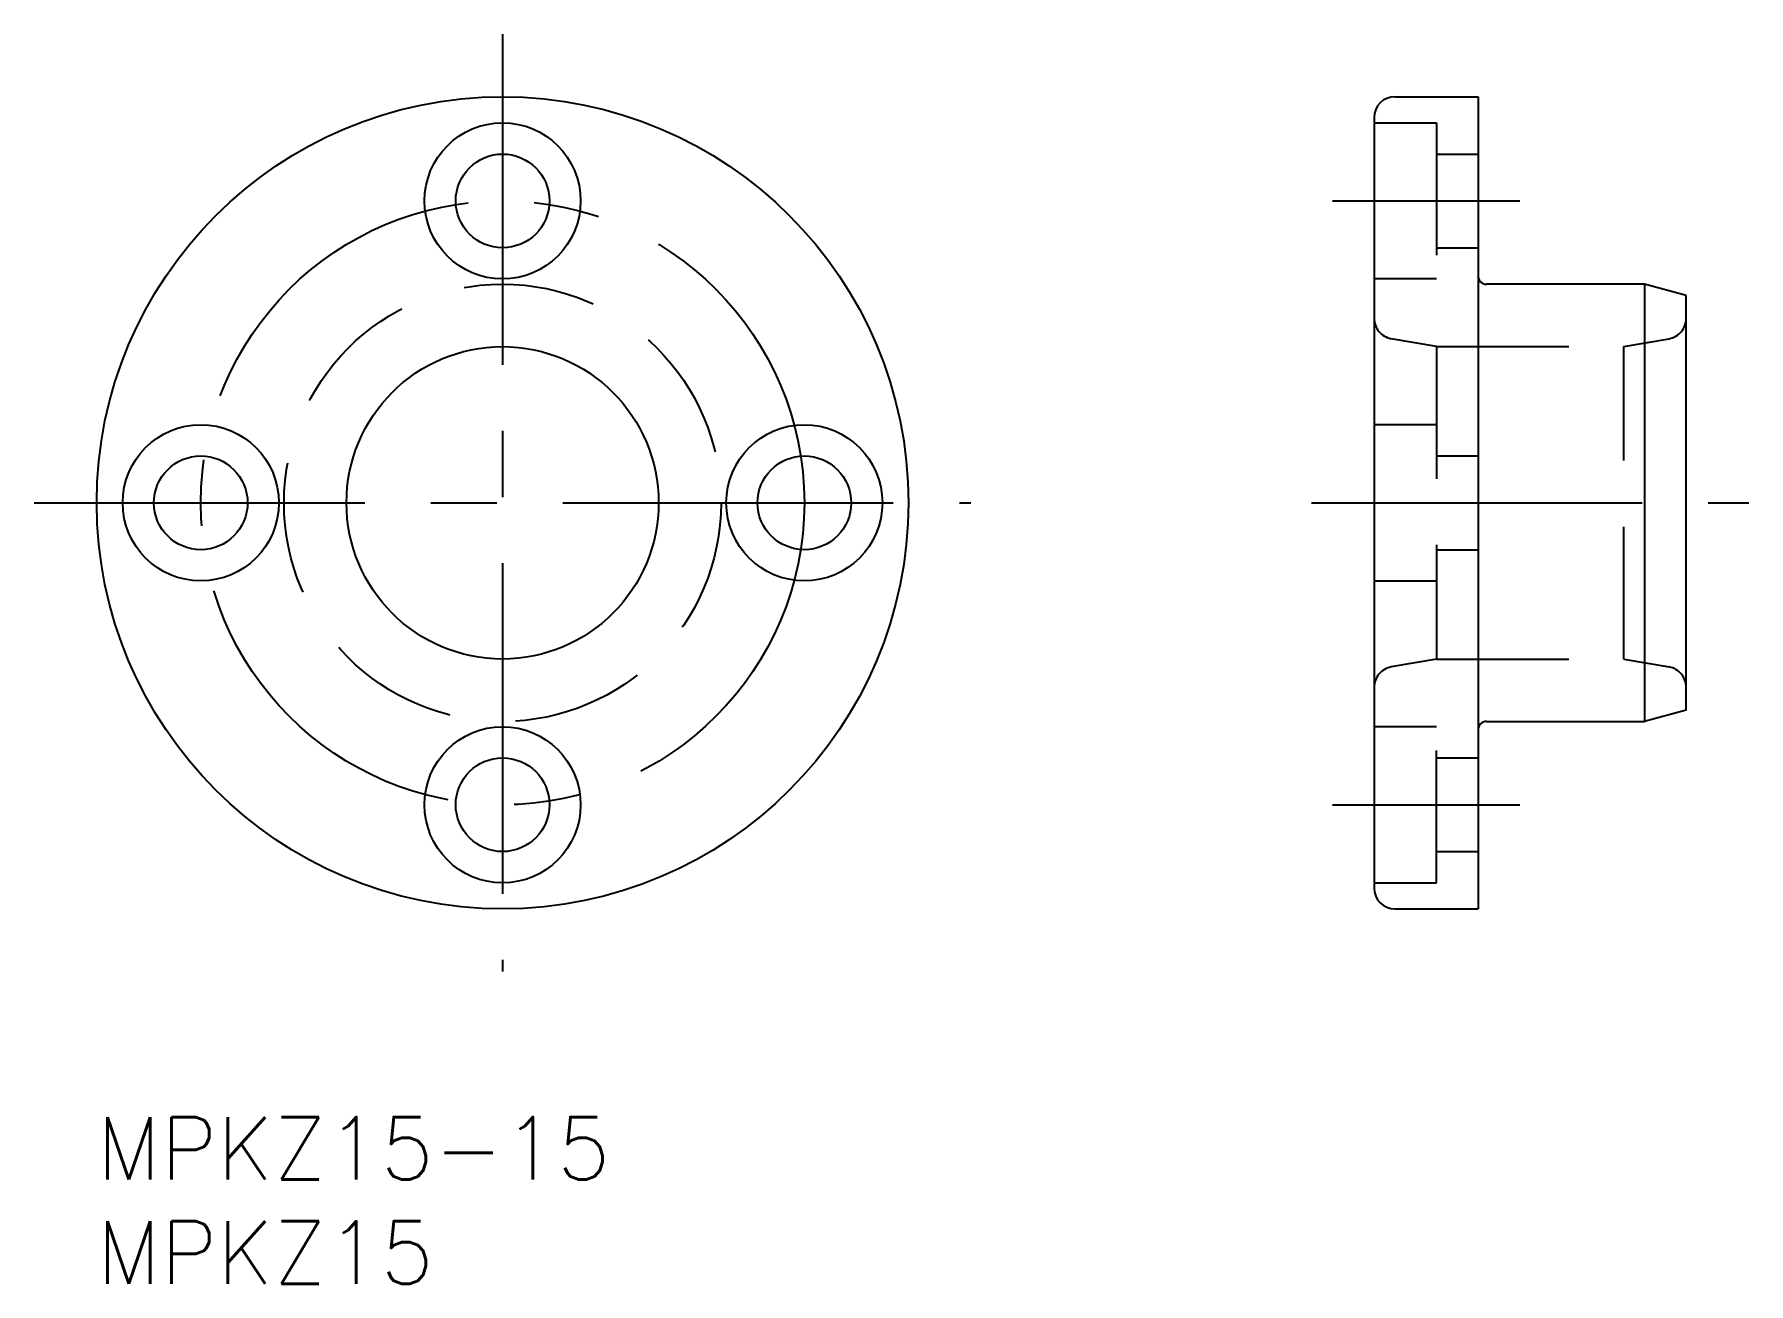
# Model space of a CAD drawing. Extents: x -3 to 79.4, y -8 to 52.
import ezdxf

# ---------------------------------------------------------------- set-up
doc = ezdxf.new("R2010")
doc.units = 0
doc.header["$LTSCALE"] = 0.5
doc.linetypes.add('CENTER', pattern=[50.8, 31.75, -6.35, 6.35, -6.35])
doc.linetypes.add('DASHED', pattern=[19.05, 12.7, -6.35])
for name, color, linetype in [('MSM_CENTER', 1, 'CENTER'), ('MSM_CONTINUOUS', 7, 'CONTINUOUS'), ('MSM_DASHED', 4, 'DASHED'), ('MSM_PART_NUMBER', 7, 'CONTINUOUS')]:
    doc.layers.add(name, color=color, linetype=linetype)
doc.styles.get("Standard").update_dxf_attribs({"font": 'txt.shx', "height": 3, "bigfont": 'bigfont.shx'})

# ---------------------------------------------------------------- blocks, each defined once
blk = doc.blocks.new('*U2')
at = {"layer": 'MSM_PART_NUMBER'}
blk.add_text('MPKZ15-15', height=3, dxfattribs=at).set_placement((0, -3))
blk = doc.blocks.new('*U3')
at = {"layer": 'MSM_PART_NUMBER'}
blk.add_text('MPKZ15', height=3, dxfattribs=at).set_placement((0, -8))

msp = doc.modelspace()

# ---------------------------------------------------------------- linework, layer by layer
at = {"layer": 'MSM_CENTER'}
for p, q in [((19.5, 52), (19.5, 7)), ((59.376, 44), (68.376, 44)), ((-3, 29.5), (42, 29.5)), ((58.376, 29.5), (79.376, 29.5)), ((59.376, 15), (68.376, 15))]:
    msp.add_line(p, q, dxfattribs=at)
msp.add_circle((19.5, 29.5), 14.5, dxfattribs=at)
at = {"layer": 'MSM_CONTINUOUS'}
for p, q in [((62.376, 49), (66.376, 49)), ((66.376, 49), (66.376, 10)), ((61.376, 48), (61.376, 11)), ((74.376, 40), (66.776, 40)), ((74.376, 40), (74.376, 19)), ((76.376, 39.464), (74.376, 40)), ((76.376, 19.536), (76.376, 39.464)), ((66.776, 19), (74.376, 19)), ((76.376, 19.536), (74.376, 19)), ((62.376, 10), (66.376, 10))]:
    msp.add_line(p, q, dxfattribs=at)
for centre, radius in [((19.5, 29.5), 19.5), ((19.5, 44), 3.75), ((19.5, 44), 2.25), ((19.5, 29.5), 7.5), ((5, 29.5), 3.75), ((34, 29.5), 3.75), ((5, 29.5), 2.25), ((34, 29.5), 2.25), ((19.5, 15), 3.75), ((19.5, 15), 2.25)]:
    msp.add_circle(centre, radius, dxfattribs=at)
for centre, radius, start, end in [((62.376, 48), 1, 90, 180), ((66.776, 40.4), 0.4, 180, 270), ((66.776, 18.6), 0.4, 90, 180), ((62.376, 11), 1, 180, 270)]:
    msp.add_arc(centre, radius, start, end, dxfattribs=at)
at = {"layer": 'MSM_DASHED'}
for p, q in [((61.376, 47.75), (64.376, 47.75)), ((64.376, 47.75), (64.376, 40.25)), ((64.376, 46.25), (66.376, 46.25)), ((64.376, 41.75), (66.376, 41.75)), ((64.376, 40.25), (61.376, 40.25)), ((64.376, 37), (62.203, 37.383)), ((73.376, 37), (75.55, 37.383)), ((64.376, 37), (73.376, 37)), ((64.376, 37), (64.376, 22)), ((73.376, 22), (73.376, 37)), ((64.376, 33.25), (61.376, 33.25)), ((64.376, 31.75), (66.376, 31.75)), ((64.376, 27.25), (66.376, 27.25)), ((61.376, 25.75), (64.376, 25.75)), ((64.376, 22), (62.203, 21.617)), ((64.376, 22), (73.376, 22)), ((73.376, 22), (75.55, 21.617)), ((64.376, 18.75), (61.376, 18.75)), ((64.376, 11.25), (64.376, 18.75)), ((64.376, 17.25), (66.376, 17.25)), ((64.376, 12.75), (66.376, 12.75)), ((61.376, 11.25), (64.376, 11.25))]:
    msp.add_line(p, q, dxfattribs=at)
msp.add_circle((19.5, 29.5), 10.5, dxfattribs=at)
for centre, start, end in [((62.376, 38.368), 180, 260), ((75.376, 38.368), 280, 0), ((62.376, 20.632), 100, 180), ((75.376, 20.632), 0, 80)]:
    msp.add_arc(centre, 1, start, end, dxfattribs=at)

# ---------------------------------------------------------------- block references
at = {"layer": 'MSM_CONTINUOUS'}
for name in ['*U2', '*U3']:
    msp.add_blockref(name, (0, 0), dxfattribs=at)

doc.saveas('drawing.dxf')
